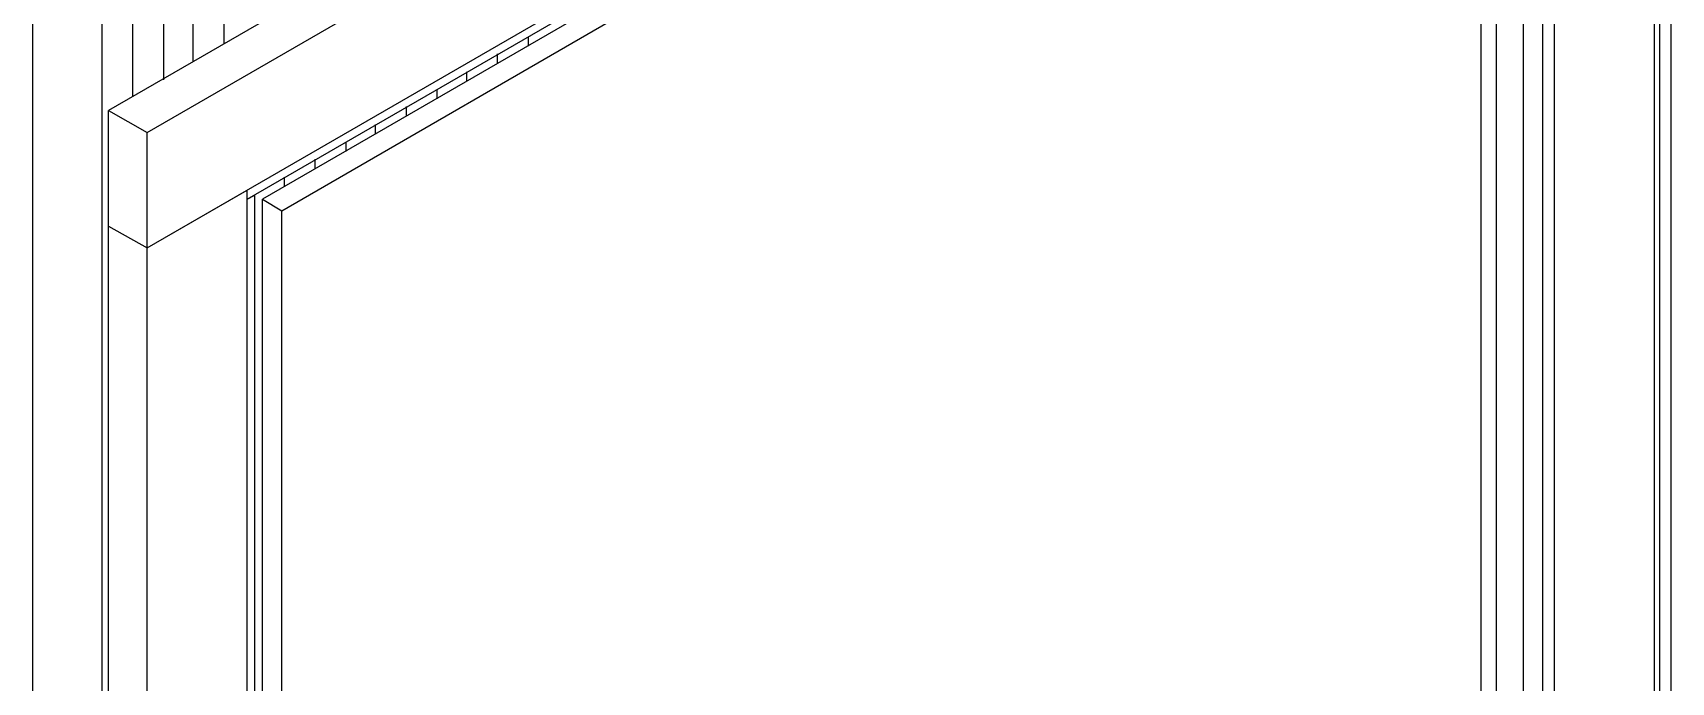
# Model space of a CAD drawing. Header units: inches. Extents: x 0.3 to 16.2, y 0.3 to 11.4.
# Drawn here: x 13.306 to 13.809, y 8.204 to 8.403 of the extents above; entities that cross this region are included whole.
import ezdxf

# ---------------------------------------------------------------- set-up
doc = ezdxf.new("R2010")
doc.units = ezdxf.units.IN
doc.header["$LTSCALE"] = 0.009843
doc.header["$MEASUREMENT"] = 0
doc.layers.add('GEOMETRY', color=7, linetype='Continuous')

msp = doc.modelspace()

# ---------------------------------------------------------------- linework, layer by layer
at = {"layer": 'GEOMETRY'}
for p, q in [((13.80866, 7.98031), (13.80866, 8.7063)), ((13.80866, 8.17992), (13.80866, 8.7063)), ((13.80512, 7.9748), (13.80512, 8.70394)), ((13.79173, 8.64567), (13.32953, 8.37874)), ((13.34134, 8.37205), (13.80354, 8.63858)), ((13.34134, 8.37205), (13.80354, 8.63858)), ((13.34134, 8.33661), (13.80354, 8.60354)), ((13.80354, 8.04961), (13.80354, 8.60354)), ((13.77283, 8.03189), (13.77283, 8.58583)), ((13.37205, 8.35157), (13.76929, 8.5811)), ((13.76929, 8.04055), (13.76929, 8.5811)), ((13.76339, 8.0374), (13.76339, 8.57756)), ((13.75512, 8.04213), (13.75512, 8.57283)), ((13.74488, 8.56417), (13.37677, 8.35157)), ((13.38268, 8.34803), (13.75039, 8.56063)), ((13.38268, 8.34803), (13.75039, 8.56063)), ((13.75039, 8.04488), (13.75039, 8.56063)), ((13.36496, 8.39921), (13.36496, 8.45)), ((13.35551, 8.3937), (13.35551, 8.44449)), ((13.34646, 8.38819), (13.34646, 8.43937)), ((13.33701, 8.38307), (13.33701, 8.43386)), ((13.32756, 7.69882), (13.32756, 8.42835)), ((13.3063, 7.69016), (13.3063, 8.42008)), ((13.45827, 8.39843), (13.45827, 8.40118)), ((13.44882, 8.39331), (13.44882, 8.39606)), ((13.43937, 8.3878), (13.43937, 8.39055)), ((13.43031, 8.38228), (13.43031, 8.38504)), ((13.42087, 8.37717), (13.42087, 8.37992)), ((13.32953, 8.37874), (13.34134, 8.37205)), ((13.32953, 8.37874), (13.34134, 8.37205)), ((13.32953, 8.34331), (13.32953, 8.37874)), ((13.41142, 8.37165), (13.41142, 8.37441)), ((13.34134, 8.33661), (13.34134, 8.37205)), ((13.40236, 8.36614), (13.40236, 8.3689)), ((13.39291, 8.36102), (13.39291, 8.36378)), ((13.34134, 8.33661), (13.37205, 8.35433)), ((13.34134, 8.33661), (13.37205, 8.35433)), ((13.37205, 7.80039), (13.37205, 8.35433)), ((13.38346, 8.35551), (13.38346, 8.35827)), ((13.37205, 8.35157), (13.37441, 8.35276)), ((13.37205, 8.35157), (13.37441, 8.35276)), ((13.37441, 7.8126), (13.37441, 8.35276)), ((13.37441, 7.82205), (13.37441, 8.35276)), ((13.37677, 8.35157), (13.38268, 8.34803)), ((13.37677, 8.35157), (13.38268, 8.34803)), ((13.37677, 7.83583), (13.37677, 8.35157)), ((13.38268, 7.83228), (13.38268, 8.34803)), ((13.32953, 8.34331), (13.34134, 8.33661)), ((13.32953, 8.34331), (13.34134, 8.33661)), ((13.32953, 8.34331), (13.34134, 8.33661)), ((13.32953, 7.78937), (13.32953, 8.34331)), ((13.34134, 7.78268), (13.34134, 8.33661))]:
    msp.add_line(p, q, dxfattribs=at)

doc.saveas('drawing.dxf')
